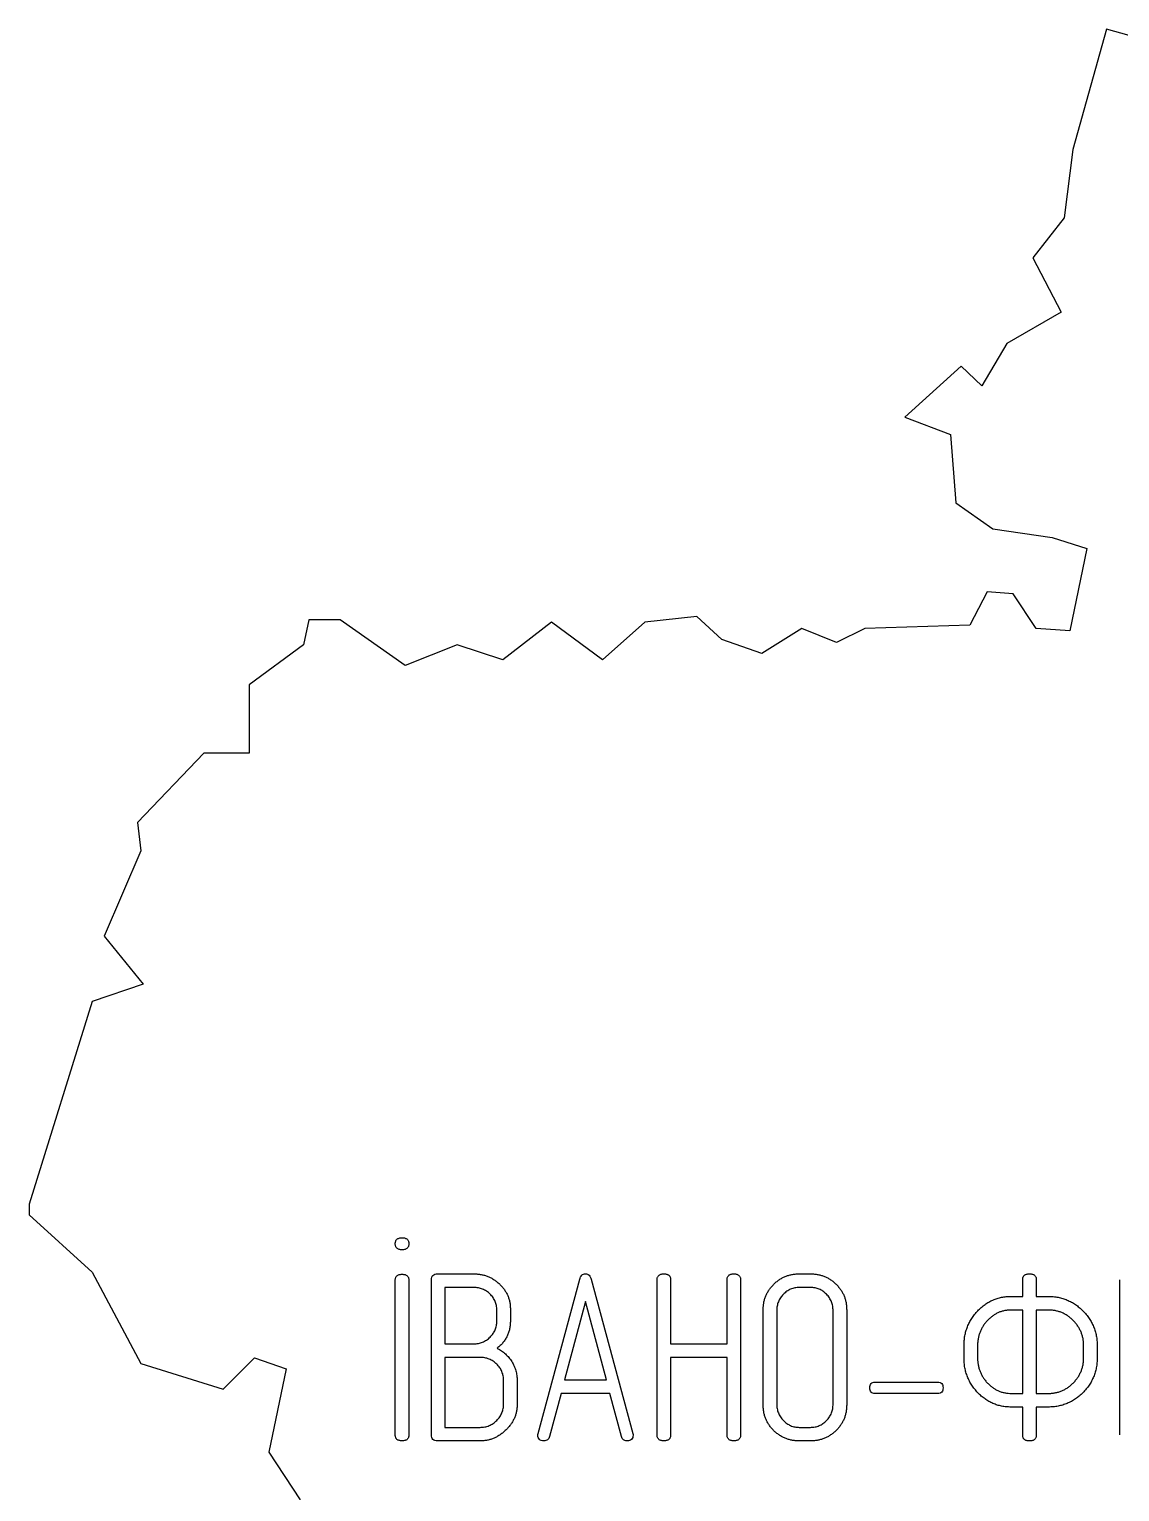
# Model space of a CAD drawing. Header units: millimetres. Extents: x -5390.6 to -5324.9, y 6627.8 to 6715.6.
# Drawn here: x -5390.61 to -5357.96, y 6671.83 to 6715.62 of the extents above; entities that cross this region are included whole.
import ezdxf

# ---------------------------------------------------------------- set-up
doc = ezdxf.new("R2010")
doc.units = ezdxf.units.MM

msp = doc.modelspace()

# ---------------------------------------------------------------- linework, layer by layer
at = {"color": 7, "linetype": 'Continuous', "lineweight": 25}
for p, q in [((-5358.354, 6715.622), (-5359.358, 6712.02)), ((-5356.731, 6715.168), (-5358.354, 6715.622)), ((-5359.358, 6712.02), (-5359.62, 6709.976)), ((-5359.62, 6709.976), (-5360.56, 6708.776)), ((-5360.56, 6708.776), (-5359.716, 6707.153)), ((-5359.716, 6707.153), (-5361.339, 6706.212)), ((-5361.339, 6706.212), (-5362.084, 6704.946)), ((-5362.702, 6705.531), (-5364.39, 6704.006)), ((-5362.084, 6704.946), (-5362.702, 6705.531)), ((-5364.39, 6704.006), (-5363.026, 6703.486)), ((-5363.026, 6703.486), (-5362.863, 6701.443)), ((-5362.863, 6701.443), (-5361.76, 6700.664)), ((-5361.76, 6700.664), (-5359.976, 6700.404)), ((-5359.976, 6700.404), (-5358.938, 6700.08)), ((-5358.938, 6700.08), (-5359.456, 6697.614)), ((-5361.923, 6698.782), (-5362.442, 6697.776)), ((-5361.144, 6698.716), (-5361.923, 6698.782)), ((-5360.463, 6697.679), (-5361.144, 6698.716)), ((-5382.234, 6697.938), (-5382.396, 6697.192)), ((-5381.293, 6697.938), (-5382.234, 6697.938)), ((-5379.347, 6696.576), (-5381.293, 6697.938)), ((-5374.966, 6697.874), (-5376.426, 6696.738)), ((-5373.442, 6696.738), (-5374.966, 6697.874)), ((-5372.176, 6697.874), (-5373.442, 6696.738)), ((-5370.619, 6698.036), (-5372.176, 6697.874)), ((-5369.872, 6697.354), (-5370.619, 6698.036)), ((-5362.442, 6697.776), (-5365.59, 6697.679)), ((-5368.671, 6696.932), (-5369.872, 6697.354)), ((-5367.471, 6697.679), (-5368.671, 6696.932)), ((-5366.433, 6697.257), (-5367.471, 6697.679)), ((-5365.59, 6697.679), (-5366.433, 6697.257)), ((-5359.456, 6697.614), (-5360.463, 6697.679)), ((-5382.396, 6697.192), (-5384.019, 6695.992)), ((-5377.79, 6697.192), (-5379.347, 6696.576)), ((-5376.426, 6696.738), (-5377.79, 6697.192)), ((-5384.019, 6695.992), (-5384.019, 6693.947)), ((-5385.381, 6693.947), (-5387.361, 6691.872)), ((-5384.019, 6693.947), (-5385.381, 6693.947)), ((-5387.361, 6691.872), (-5387.264, 6691.027)), ((-5387.264, 6691.027), (-5388.367, 6688.464)), ((-5388.367, 6688.464), (-5387.199, 6687.036)), ((-5387.199, 6687.036), (-5388.724, 6686.517)), ((-5388.724, 6686.517), (-5390.606, 6680.449)), ((-5390.606, 6680.449), (-5390.606, 6680.125)), ((-5390.606, 6680.125), (-5388.724, 6678.405)), ((-5388.724, 6678.405), (-5387.264, 6675.679)), ((-5379.647, 6673.536), (-5379.647, 6678.168)), ((-5379.241, 6678.168), (-5379.241, 6673.536)), ((-5378.566, 6673.536), (-5378.566, 6678.179)), ((-5378.384, 6678.358), (-5377.292, 6678.358)), ((-5375.371, 6673.582), (-5374.124, 6678.197)), ((-5373.782, 6678.197), (-5372.535, 6673.582)), ((-5371.809, 6673.536), (-5371.809, 6678.179)), ((-5371.403, 6678.183), (-5371.403, 6676.263)), ((-5369.714, 6676.263), (-5369.714, 6678.183)), ((-5369.309, 6678.179), (-5369.309, 6673.536)), ((-5367.564, 6678.358), (-5367.207, 6678.358)), ((-5360.863, 6677.682), (-5360.863, 6678.189)), ((-5360.457, 6678.189), (-5360.457, 6677.682)), ((-5357.957, 6673.536), (-5357.957, 6678.179)), ((-5377.297, 6677.952), (-5378.16, 6677.952)), ((-5378.16, 6677.952), (-5378.16, 6676.263)), ((-5367.216, 6677.952), (-5367.553, 6677.952)), ((-5361.213, 6677.682), (-5360.863, 6677.682)), ((-5360.457, 6677.682), (-5360.096, 6677.682)), ((-5376.606, 6676.941), (-5376.606, 6677.278)), ((-5376.201, 6677.303), (-5376.201, 6676.951)), ((-5373.953, 6677.53), (-5374.584, 6675.182)), ((-5373.323, 6675.182), (-5373.953, 6677.53)), ((-5368.633, 6674.429), (-5368.633, 6677.286)), ((-5368.228, 6677.254), (-5368.228, 6674.461)), ((-5366.539, 6674.461), (-5366.539, 6677.254)), ((-5366.133, 6677.286), (-5366.133, 6674.429)), ((-5360.863, 6677.276), (-5361.2, 6677.276)), ((-5360.863, 6674.776), (-5360.863, 6677.276)), ((-5360.106, 6677.276), (-5360.457, 6677.276)), ((-5360.457, 6677.276), (-5360.457, 6674.776)), ((-5378.16, 6676.263), (-5377.297, 6676.263)), ((-5371.403, 6676.263), (-5369.714, 6676.263)), ((-5384.798, 6674.902), (-5383.858, 6675.841)), ((-5383.858, 6675.841), (-5382.916, 6675.517)), ((-5377.109, 6675.858), (-5378.16, 6675.858)), ((-5378.16, 6675.858), (-5378.16, 6673.763)), ((-5369.714, 6675.858), (-5371.403, 6675.858)), ((-5371.403, 6675.858), (-5371.403, 6673.536)), ((-5369.714, 6673.536), (-5369.714, 6675.858)), ((-5362.62, 6675.843), (-5362.62, 6676.21)), ((-5362.214, 6676.205), (-5362.214, 6675.848)), ((-5359.039, 6675.848), (-5359.039, 6676.205)), ((-5358.633, 6676.21), (-5358.633, 6675.843)), ((-5387.264, 6675.679), (-5384.798, 6674.902)), ((-5382.916, 6675.517), (-5383.435, 6673.019)), ((-5376.403, 6674.462), (-5376.403, 6675.162)), ((-5375.998, 6675.166), (-5375.998, 6674.443)), ((-5374.584, 6675.182), (-5373.323, 6675.182)), ((-5365.282, 6675.114), (-5363.404, 6675.114)), ((-5374.68, 6674.776), (-5375.029, 6673.488)), ((-5373.227, 6674.776), (-5374.68, 6674.776)), ((-5372.877, 6673.488), (-5373.227, 6674.776)), ((-5363.404, 6674.776), (-5365.282, 6674.776)), ((-5361.2, 6674.776), (-5360.863, 6674.776)), ((-5360.457, 6674.776), (-5360.106, 6674.776)), ((-5360.863, 6674.371), (-5361.213, 6674.371)), ((-5360.863, 6673.526), (-5360.863, 6674.371)), ((-5360.096, 6674.371), (-5360.457, 6674.371)), ((-5360.457, 6674.371), (-5360.457, 6673.526)), ((-5378.16, 6673.763), (-5377.109, 6673.763)), ((-5367.553, 6673.763), (-5367.216, 6673.763)), ((-5377.1, 6673.358), (-5378.383, 6673.358)), ((-5367.207, 6673.358), (-5367.564, 6673.358)), ((-5383.435, 6673.019), (-5382.494, 6671.591))]:
    msp.add_line(p, q, dxfattribs=at)
for points, knots in [([(-5379.647, 6679.26), (-5379.646, 6679.274), (-5379.645, 6679.301), (-5379.636, 6679.338), (-5379.619, 6679.369), (-5379.597, 6679.396), (-5379.567, 6679.415), (-5379.532, 6679.429), (-5379.49, 6679.437), (-5379.46, 6679.438), (-5379.444, 6679.439)], [0, 0, 0, 0, 0.137064, 0.257244, 0.368808, 0.477778, 0.58866, 0.709855, 0.845893, 1, 1, 1, 1]), ([(-5379.444, 6679.439), (-5379.428, 6679.438), (-5379.398, 6679.437), (-5379.356, 6679.429), (-5379.321, 6679.415), (-5379.291, 6679.396), (-5379.268, 6679.369), (-5379.252, 6679.338), (-5379.243, 6679.301), (-5379.242, 6679.274), (-5379.241, 6679.26)], [0, 0, 0, 0, 0.1541067, 0.2901448, 0.4113403, 0.5222221, 0.631192, 0.7427561, 0.8629358, 1, 1, 1, 1]), ([(-5379.444, 6679.079), (-5379.46, 6679.079), (-5379.49, 6679.08), (-5379.531, 6679.089), (-5379.567, 6679.102), (-5379.597, 6679.123), (-5379.62, 6679.149), (-5379.635, 6679.181), (-5379.645, 6679.219), (-5379.646, 6679.246), (-5379.647, 6679.26)], [0, 0, 0, 0, 0.1528407, 0.2877612, 0.407961, 0.5198473, 0.6279219, 0.7415903, 0.8640618, 1, 1, 1, 1]), ([(-5379.241, 6679.26), (-5379.242, 6679.246), (-5379.243, 6679.219), (-5379.252, 6679.181), (-5379.268, 6679.149), (-5379.291, 6679.123), (-5379.32, 6679.102), (-5379.357, 6679.089), (-5379.398, 6679.08), (-5379.428, 6679.079), (-5379.444, 6679.079)], [0, 0, 0, 0, 0.135938, 0.25841, 0.372078, 0.480153, 0.592039, 0.712239, 0.847159, 1, 1, 1, 1]), ([(-5379.647, 6678.168), (-5379.646, 6678.182), (-5379.645, 6678.208), (-5379.636, 6678.245), (-5379.619, 6678.277), (-5379.597, 6678.303), (-5379.567, 6678.322), (-5379.532, 6678.336), (-5379.49, 6678.344), (-5379.46, 6678.345), (-5379.444, 6678.346)], [0, 0, 0, 0, 0.137064, 0.257244, 0.368808, 0.477778, 0.58866, 0.709855, 0.845893, 1, 1, 1, 1]), ([(-5379.444, 6678.346), (-5379.428, 6678.345), (-5379.398, 6678.344), (-5379.356, 6678.336), (-5379.321, 6678.322), (-5379.291, 6678.303), (-5379.268, 6678.277), (-5379.252, 6678.245), (-5379.243, 6678.208), (-5379.242, 6678.182), (-5379.241, 6678.168)], [0, 0, 0, 0, 0.1541067, 0.2901448, 0.4113403, 0.5222221, 0.631192, 0.7427561, 0.8629358, 1, 1, 1, 1]), ([(-5378.566, 6678.179), (-5378.564, 6678.206), (-5378.561, 6678.254), (-5378.525, 6678.318), (-5378.46, 6678.352), (-5378.411, 6678.356), (-5378.384, 6678.358)], [0, 0, 0, 0, 0.272253, 0.497555, 0.724147, 1, 1, 1, 1]), ([(-5377.292, 6678.358), (-5377.255, 6678.356), (-5377.183, 6678.354), (-5377.075, 6678.341), (-5376.972, 6678.316), (-5376.874, 6678.282), (-5376.779, 6678.239), (-5376.689, 6678.185), (-5376.602, 6678.122), (-5376.521, 6678.05), (-5376.446, 6677.971), (-5376.38, 6677.887), (-5376.325, 6677.799), (-5376.279, 6677.708), (-5376.244, 6677.612), (-5376.219, 6677.513), (-5376.204, 6677.409), (-5376.202, 6677.338), (-5376.201, 6677.303)], [0, 0, 0, 0, 0.065777, 0.129498, 0.191878, 0.253421, 0.314737, 0.377302, 0.440007, 0.505171, 0.569795, 0.632635, 0.693922, 0.754088, 0.814071, 0.874778, 0.936723, 1, 1, 1, 1]), ([(-5374.124, 6678.197), (-5374.117, 6678.221), (-5374.103, 6678.266), (-5374.063, 6678.318), (-5374.013, 6678.353), (-5373.973, 6678.356), (-5373.953, 6678.358)], [0, 0, 0, 0, 0.29677, 0.542457, 0.764623, 1, 1, 1, 1]), ([(-5373.953, 6678.358), (-5373.933, 6678.356), (-5373.893, 6678.353), (-5373.843, 6678.318), (-5373.803, 6678.266), (-5373.789, 6678.221), (-5373.782, 6678.197)], [0, 0, 0, 0, 0.235377, 0.457543, 0.70323, 1, 1, 1, 1]), ([(-5371.809, 6678.179), (-5371.808, 6678.193), (-5371.807, 6678.22), (-5371.798, 6678.257), (-5371.782, 6678.288), (-5371.759, 6678.315), (-5371.729, 6678.334), (-5371.694, 6678.347), (-5371.652, 6678.356), (-5371.622, 6678.357), (-5371.606, 6678.358)], [0, 0, 0, 0, 0.1370642, 0.2572439, 0.368808, 0.4777779, 0.5886597, 0.7098552, 0.8458933, 1, 1, 1, 1]), ([(-5371.606, 6678.358), (-5371.59, 6678.357), (-5371.561, 6678.355), (-5371.519, 6678.349), (-5371.483, 6678.335), (-5371.454, 6678.316), (-5371.43, 6678.29), (-5371.415, 6678.259), (-5371.405, 6678.223), (-5371.404, 6678.197), (-5371.403, 6678.183)], [0, 0, 0, 0, 0.155648, 0.292394, 0.414802, 0.526792, 0.634278, 0.746958, 0.865007, 1, 1, 1, 1]), ([(-5369.714, 6678.183), (-5369.714, 6678.197), (-5369.713, 6678.223), (-5369.703, 6678.259), (-5369.687, 6678.29), (-5369.664, 6678.316), (-5369.635, 6678.335), (-5369.599, 6678.349), (-5369.557, 6678.355), (-5369.527, 6678.357), (-5369.512, 6678.358)], [0, 0, 0, 0, 0.134993, 0.253042, 0.365722, 0.473208, 0.585198, 0.707606, 0.844352, 1, 1, 1, 1]), ([(-5369.512, 6678.358), (-5369.496, 6678.357), (-5369.466, 6678.356), (-5369.424, 6678.347), (-5369.388, 6678.334), (-5369.359, 6678.315), (-5369.336, 6678.288), (-5369.32, 6678.257), (-5369.31, 6678.22), (-5369.309, 6678.193), (-5369.309, 6678.179)], [0, 0, 0, 0, 0.154107, 0.290145, 0.41134, 0.522222, 0.631192, 0.742756, 0.862936, 1, 1, 1, 1]), ([(-5368.633, 6677.286), (-5368.632, 6677.322), (-5368.63, 6677.394), (-5368.615, 6677.499), (-5368.591, 6677.6), (-5368.557, 6677.698), (-5368.512, 6677.791), (-5368.458, 6677.88), (-5368.394, 6677.965), (-5368.32, 6678.044), (-5368.242, 6678.118), (-5368.155, 6678.18), (-5368.068, 6678.237), (-5367.974, 6678.281), (-5367.877, 6678.315), (-5367.776, 6678.339), (-5367.671, 6678.355), (-5367.6, 6678.357), (-5367.564, 6678.358)], [0, 0, 0, 0, 0.064683, 0.127398, 0.189318, 0.249824, 0.310986, 0.372626, 0.435351, 0.500161, 0.564972, 0.628199, 0.689635, 0.750797, 0.811303, 0.873223, 0.935317, 1, 1, 1, 1]), ([(-5367.207, 6678.358), (-5367.17, 6678.356), (-5367.098, 6678.354), (-5366.992, 6678.341), (-5366.891, 6678.315), (-5366.793, 6678.281), (-5366.701, 6678.236), (-5366.61, 6678.184), (-5366.527, 6678.118), (-5366.447, 6678.046), (-5366.373, 6677.967), (-5366.31, 6677.881), (-5366.254, 6677.793), (-5366.209, 6677.7), (-5366.176, 6677.602), (-5366.151, 6677.501), (-5366.136, 6677.395), (-5366.134, 6677.323), (-5366.133, 6677.286)], [0, 0, 0, 0, 0.065127, 0.127583, 0.189479, 0.250407, 0.311399, 0.372545, 0.435472, 0.499679, 0.564309, 0.626859, 0.688654, 0.749646, 0.810574, 0.871713, 0.934873, 1, 1, 1, 1]), ([(-5360.863, 6678.189), (-5360.862, 6678.202), (-5360.862, 6678.227), (-5360.851, 6678.262), (-5360.836, 6678.293), (-5360.812, 6678.317), (-5360.784, 6678.336), (-5360.747, 6678.348), (-5360.706, 6678.357), (-5360.676, 6678.357), (-5360.66, 6678.358)], [0, 0, 0, 0, 0.1333, 0.249546, 0.360627, 0.466984, 0.580462, 0.703256, 0.842479, 1, 1, 1, 1]), ([(-5360.66, 6678.358), (-5360.644, 6678.357), (-5360.614, 6678.357), (-5360.573, 6678.348), (-5360.537, 6678.336), (-5360.508, 6678.317), (-5360.484, 6678.293), (-5360.469, 6678.262), (-5360.459, 6678.227), (-5360.458, 6678.202), (-5360.457, 6678.189)], [0, 0, 0, 0, 0.157521, 0.296744, 0.419538, 0.533016, 0.639373, 0.750454, 0.8667, 1, 1, 1, 1]), ([(-5376.606, 6677.278), (-5376.609, 6677.322), (-5376.613, 6677.41), (-5376.652, 6677.537), (-5376.719, 6677.652), (-5376.807, 6677.756), (-5376.912, 6677.843), (-5377.032, 6677.906), (-5377.161, 6677.945), (-5377.251, 6677.95), (-5377.297, 6677.952)], [0, 0, 0, 0, 0.124831, 0.246505, 0.367979, 0.49603, 0.624962, 0.748941, 0.872223, 1, 1, 1, 1]), ([(-5367.553, 6677.952), (-5367.598, 6677.95), (-5367.686, 6677.945), (-5367.813, 6677.904), (-5367.929, 6677.838), (-5368.032, 6677.749), (-5368.119, 6677.642), (-5368.182, 6677.522), (-5368.221, 6677.391), (-5368.225, 6677.301), (-5368.228, 6677.254)], [0, 0, 0, 0, 0.124122, 0.245394, 0.367031, 0.49499, 0.623332, 0.747473, 0.870996, 1, 1, 1, 1]), ([(-5366.539, 6677.254), (-5366.541, 6677.301), (-5366.546, 6677.392), (-5366.584, 6677.524), (-5366.648, 6677.644), (-5366.735, 6677.75), (-5366.838, 6677.839), (-5366.954, 6677.906), (-5367.082, 6677.945), (-5367.171, 6677.95), (-5367.216, 6677.952)], [0, 0, 0, 0, 0.129549, 0.253601, 0.376466, 0.504996, 0.632531, 0.753764, 0.874345, 1, 1, 1, 1]), ([(-5362.62, 6676.21), (-5362.618, 6676.26), (-5362.616, 6676.359), (-5362.597, 6676.504), (-5362.564, 6676.643), (-5362.518, 6676.777), (-5362.462, 6676.905), (-5362.39, 6677.027), (-5362.305, 6677.143), (-5362.209, 6677.253), (-5362.105, 6677.354), (-5361.993, 6677.441), (-5361.876, 6677.516), (-5361.754, 6677.576), (-5361.626, 6677.624), (-5361.493, 6677.658), (-5361.355, 6677.679), (-5361.261, 6677.681), (-5361.213, 6677.682)], [0, 0, 0, 0, 0.066274, 0.130707, 0.19348, 0.255562, 0.317348, 0.379411, 0.442835, 0.507274, 0.571914, 0.634693, 0.695491, 0.755342, 0.815104, 0.875723, 0.936987, 1, 1, 1, 1]), ([(-5360.096, 6677.682), (-5360.046, 6677.681), (-5359.948, 6677.679), (-5359.804, 6677.658), (-5359.665, 6677.624), (-5359.532, 6677.576), (-5359.404, 6677.516), (-5359.283, 6677.441), (-5359.168, 6677.353), (-5359.06, 6677.253), (-5358.959, 6677.144), (-5358.873, 6677.027), (-5358.798, 6676.905), (-5358.738, 6676.777), (-5358.691, 6676.643), (-5358.657, 6676.504), (-5358.636, 6676.359), (-5358.634, 6676.26), (-5358.633, 6676.21)], [0, 0, 0, 0, 0.064973, 0.127749, 0.188952, 0.250116, 0.310847, 0.372003, 0.434634, 0.499336, 0.563729, 0.626449, 0.687995, 0.74914, 0.810151, 0.871799, 0.935027, 1, 1, 1, 1]), ([(-5361.2, 6677.276), (-5361.234, 6677.275), (-5361.302, 6677.273), (-5361.401, 6677.258), (-5361.497, 6677.234), (-5361.589, 6677.2), (-5361.677, 6677.155), (-5361.761, 6677.1), (-5361.842, 6677.036), (-5361.917, 6676.963), (-5361.987, 6676.883), (-5362.047, 6676.798), (-5362.1, 6676.71), (-5362.14, 6676.616), (-5362.174, 6676.519), (-5362.196, 6676.418), (-5362.213, 6676.313), (-5362.214, 6676.241), (-5362.214, 6676.205)], [0, 0, 0, 0, 0.0625266, 0.1237065, 0.1835059, 0.2431804, 0.303063, 0.3639475, 0.4262815, 0.4913894, 0.5561878, 0.6194228, 0.6820256, 0.7439896, 0.8058766, 0.8692786, 0.9336438, 1, 1, 1, 1]), ([(-5359.039, 6676.205), (-5359.04, 6676.241), (-5359.042, 6676.313), (-5359.055, 6676.418), (-5359.081, 6676.519), (-5359.115, 6676.617), (-5359.16, 6676.709), (-5359.212, 6676.799), (-5359.278, 6676.883), (-5359.35, 6676.963), (-5359.429, 6677.036), (-5359.514, 6677.1), (-5359.602, 6677.155), (-5359.695, 6677.2), (-5359.792, 6677.234), (-5359.893, 6677.258), (-5359.998, 6677.273), (-5360.07, 6677.275), (-5360.106, 6677.276)], [0, 0, 0, 0, 0.06473, 0.127407, 0.189522, 0.250073, 0.31128, 0.372642, 0.435792, 0.500226, 0.565084, 0.627355, 0.689368, 0.750009, 0.811153, 0.872508, 0.93527, 1, 1, 1, 1]), ([(-5377.297, 6676.263), (-5377.251, 6676.265), (-5377.161, 6676.27), (-5377.032, 6676.31), (-5376.912, 6676.373), (-5376.807, 6676.461), (-5376.719, 6676.565), (-5376.652, 6676.681), (-5376.613, 6676.808), (-5376.609, 6676.896), (-5376.606, 6676.941)], [0, 0, 0, 0, 0.1275355, 0.2508645, 0.3746092, 0.5032982, 0.6318592, 0.7539602, 0.8754047, 1, 1, 1, 1]), ([(-5376.201, 6676.951), (-5376.202, 6676.91), (-5376.205, 6676.83), (-5376.222, 6676.713), (-5376.255, 6676.602), (-5376.297, 6676.495), (-5376.354, 6676.394), (-5376.421, 6676.299), (-5376.502, 6676.209), (-5376.564, 6676.156), (-5376.596, 6676.129)], [0, 0, 0, 0, 0.129764, 0.254112, 0.376108, 0.49643, 0.61796, 0.741335, 0.867886, 1, 1, 1, 1]), ([(-5376.403, 6675.162), (-5376.406, 6675.209), (-5376.41, 6675.3), (-5376.451, 6675.432), (-5376.516, 6675.553), (-5376.608, 6675.658), (-5376.715, 6675.746), (-5376.837, 6675.811), (-5376.969, 6675.851), (-5377.062, 6675.855), (-5377.109, 6675.858)], [0, 0, 0, 0, 0.127108, 0.249366, 0.371669, 0.498882, 0.62634, 0.749034, 0.871937, 1, 1, 1, 1]), ([(-5376.596, 6676.129), (-5376.551, 6676.105), (-5376.464, 6676.057), (-5376.347, 6675.963), (-5376.244, 6675.855), (-5376.157, 6675.733), (-5376.086, 6675.6), (-5376.035, 6675.46), (-5376.005, 6675.315), (-5376, 6675.216), (-5375.998, 6675.166)], [0, 0, 0, 0, 0.126175, 0.250333, 0.374945, 0.50122, 0.627556, 0.751069, 0.874861, 1, 1, 1, 1]), ([(-5361.213, 6674.371), (-5361.261, 6674.372), (-5361.355, 6674.374), (-5361.493, 6674.395), (-5361.626, 6674.428), (-5361.754, 6674.477), (-5361.876, 6674.537), (-5361.993, 6674.612), (-5362.105, 6674.699), (-5362.21, 6674.799), (-5362.305, 6674.91), (-5362.39, 6675.025), (-5362.461, 6675.148), (-5362.518, 6675.276), (-5362.564, 6675.41), (-5362.597, 6675.549), (-5362.616, 6675.694), (-5362.618, 6675.793), (-5362.62, 6675.843)], [0, 0, 0, 0, 0.063011, 0.124273, 0.184891, 0.244651, 0.3045, 0.365297, 0.428073, 0.492389, 0.557178, 0.620601, 0.682661, 0.744446, 0.806526, 0.869297, 0.933728, 1, 1, 1, 1]), ([(-5362.214, 6675.848), (-5362.214, 6675.812), (-5362.213, 6675.74), (-5362.196, 6675.635), (-5362.174, 6675.534), (-5362.14, 6675.437), (-5362.1, 6675.343), (-5362.047, 6675.255), (-5361.987, 6675.169), (-5361.917, 6675.089), (-5361.842, 6675.016), (-5361.761, 6674.952), (-5361.677, 6674.898), (-5361.589, 6674.853), (-5361.497, 6674.819), (-5361.401, 6674.795), (-5361.302, 6674.78), (-5361.234, 6674.778), (-5361.2, 6674.776)], [0, 0, 0, 0, 0.066345, 0.130699, 0.19409, 0.255966, 0.317919, 0.380511, 0.44426, 0.509047, 0.574144, 0.636467, 0.69699, 0.756862, 0.816526, 0.876315, 0.937484, 1, 1, 1, 1]), ([(-5360.106, 6674.776), (-5360.07, 6674.778), (-5359.998, 6674.78), (-5359.893, 6674.795), (-5359.792, 6674.819), (-5359.695, 6674.852), (-5359.602, 6674.898), (-5359.513, 6674.951), (-5359.429, 6675.016), (-5359.35, 6675.089), (-5359.277, 6675.169), (-5359.213, 6675.254), (-5359.16, 6675.344), (-5359.115, 6675.436), (-5359.081, 6675.534), (-5359.055, 6675.635), (-5359.042, 6675.74), (-5359.04, 6675.812), (-5359.039, 6675.848)], [0, 0, 0, 0, 0.064719, 0.12747, 0.188815, 0.249948, 0.310579, 0.372253, 0.434513, 0.49936, 0.563783, 0.627422, 0.688773, 0.74997, 0.81051, 0.872615, 0.935281, 1, 1, 1, 1]), ([(-5358.633, 6675.843), (-5358.634, 6675.793), (-5358.636, 6675.694), (-5358.657, 6675.549), (-5358.691, 6675.41), (-5358.738, 6675.276), (-5358.798, 6675.148), (-5358.873, 6675.026), (-5358.96, 6674.909), (-5359.059, 6674.799), (-5359.168, 6674.7), (-5359.283, 6674.611), (-5359.404, 6674.537), (-5359.532, 6674.477), (-5359.665, 6674.429), (-5359.804, 6674.395), (-5359.948, 6674.374), (-5360.046, 6674.372), (-5360.096, 6674.371)], [0, 0, 0, 0, 0.064971, 0.128198, 0.189843, 0.250853, 0.311996, 0.37354, 0.436259, 0.500988, 0.565379, 0.628008, 0.689162, 0.749892, 0.811054, 0.872255, 0.935029, 1, 1, 1, 1]), ([(-5365.438, 6674.945), (-5365.437, 6674.97), (-5365.435, 6675.016), (-5365.404, 6675.075), (-5365.349, 6675.11), (-5365.306, 6675.113), (-5365.282, 6675.114)], [0, 0, 0, 0, 0.283934, 0.514482, 0.735423, 1, 1, 1, 1]), ([(-5365.282, 6674.776), (-5365.306, 6674.778), (-5365.349, 6674.78), (-5365.404, 6674.816), (-5365.435, 6674.875), (-5365.437, 6674.92), (-5365.438, 6674.945)], [0, 0, 0, 0, 0.264577, 0.485518, 0.716066, 1, 1, 1, 1]), ([(-5363.404, 6675.114), (-5363.381, 6675.113), (-5363.338, 6675.11), (-5363.282, 6675.075), (-5363.251, 6675.016), (-5363.249, 6674.97), (-5363.248, 6674.945)], [0, 0, 0, 0, 0.264577, 0.485518, 0.716066, 1, 1, 1, 1]), ([(-5363.248, 6674.945), (-5363.249, 6674.92), (-5363.251, 6674.875), (-5363.282, 6674.816), (-5363.338, 6674.78), (-5363.381, 6674.778), (-5363.404, 6674.776)], [0, 0, 0, 0, 0.283934, 0.514482, 0.735423, 1, 1, 1, 1]), ([(-5377.109, 6673.763), (-5377.062, 6673.765), (-5376.969, 6673.769), (-5376.837, 6673.811), (-5376.715, 6673.875), (-5376.608, 6673.965), (-5376.517, 6674.071), (-5376.451, 6674.192), (-5376.41, 6674.323), (-5376.406, 6674.415), (-5376.403, 6674.462)], [0, 0, 0, 0, 0.127857, 0.250835, 0.373331, 0.501191, 0.628929, 0.751036, 0.873097, 1, 1, 1, 1]), ([(-5375.998, 6674.443), (-5375.999, 6674.408), (-5376.001, 6674.338), (-5376.018, 6674.236), (-5376.042, 6674.136), (-5376.08, 6674.04), (-5376.126, 6673.946), (-5376.186, 6673.856), (-5376.253, 6673.768), (-5376.331, 6673.686), (-5376.414, 6673.609), (-5376.503, 6673.543), (-5376.594, 6673.485), (-5376.689, 6673.438), (-5376.787, 6673.402), (-5376.889, 6673.377), (-5376.993, 6673.36), (-5377.064, 6673.358), (-5377.1, 6673.358)], [0, 0, 0, 0, 0.061887, 0.121945, 0.18191, 0.242175, 0.302988, 0.365566, 0.430349, 0.497255, 0.564196, 0.629096, 0.691863, 0.75323, 0.814435, 0.875599, 0.936878, 1, 1, 1, 1]), ([(-5367.564, 6673.358), (-5367.6, 6673.359), (-5367.671, 6673.361), (-5367.776, 6673.376), (-5367.877, 6673.4), (-5367.974, 6673.434), (-5368.067, 6673.478), (-5368.156, 6673.534), (-5368.242, 6673.596), (-5368.32, 6673.67), (-5368.395, 6673.749), (-5368.458, 6673.835), (-5368.512, 6673.924), (-5368.557, 6674.017), (-5368.591, 6674.115), (-5368.615, 6674.216), (-5368.63, 6674.321), (-5368.632, 6674.393), (-5368.633, 6674.429)], [0, 0, 0, 0, 0.064672, 0.126755, 0.188665, 0.24916, 0.310312, 0.371406, 0.434623, 0.499422, 0.564221, 0.627438, 0.689067, 0.750219, 0.810714, 0.872624, 0.935328, 1, 1, 1, 1]), ([(-5368.228, 6674.461), (-5368.225, 6674.414), (-5368.221, 6674.324), (-5368.182, 6674.193), (-5368.119, 6674.073), (-5368.032, 6673.966), (-5367.929, 6673.877), (-5367.813, 6673.811), (-5367.686, 6673.77), (-5367.598, 6673.765), (-5367.553, 6673.763)], [0, 0, 0, 0, 0.129004, 0.252527, 0.376668, 0.50501, 0.632969, 0.754606, 0.875878, 1, 1, 1, 1]), ([(-5367.216, 6673.763), (-5367.171, 6673.765), (-5367.082, 6673.77), (-5366.954, 6673.809), (-5366.839, 6673.876), (-5366.735, 6673.964), (-5366.648, 6674.07), (-5366.584, 6674.191), (-5366.546, 6674.323), (-5366.541, 6674.414), (-5366.539, 6674.461)], [0, 0, 0, 0, 0.125627, 0.24618, 0.367385, 0.494256, 0.622757, 0.746457, 0.870481, 1, 1, 1, 1]), ([(-5366.133, 6674.429), (-5366.134, 6674.392), (-5366.136, 6674.32), (-5366.151, 6674.215), (-5366.176, 6674.113), (-5366.209, 6674.016), (-5366.254, 6673.922), (-5366.31, 6673.834), (-5366.373, 6673.748), (-5366.447, 6673.669), (-5366.526, 6673.596), (-5366.611, 6673.533), (-5366.7, 6673.479), (-5366.793, 6673.434), (-5366.891, 6673.4), (-5366.993, 6673.376), (-5367.098, 6673.361), (-5367.17, 6673.359), (-5367.207, 6673.358)], [0, 0, 0, 0, 0.065135, 0.128302, 0.189449, 0.250384, 0.311383, 0.373185, 0.435743, 0.50038, 0.564595, 0.627153, 0.688628, 0.749627, 0.810562, 0.872317, 0.934865, 1, 1, 1, 1]), ([(-5379.444, 6673.358), (-5379.46, 6673.358), (-5379.49, 6673.359), (-5379.532, 6673.368), (-5379.567, 6673.381), (-5379.597, 6673.401), (-5379.619, 6673.427), (-5379.636, 6673.458), (-5379.645, 6673.495), (-5379.646, 6673.522), (-5379.647, 6673.536)], [0, 0, 0, 0, 0.1541067, 0.2901448, 0.4113403, 0.5222221, 0.631192, 0.7427561, 0.8629358, 1, 1, 1, 1]), ([(-5379.241, 6673.536), (-5379.242, 6673.522), (-5379.243, 6673.495), (-5379.252, 6673.458), (-5379.268, 6673.427), (-5379.291, 6673.401), (-5379.321, 6673.381), (-5379.356, 6673.368), (-5379.398, 6673.359), (-5379.428, 6673.358), (-5379.444, 6673.358)], [0, 0, 0, 0, 0.137064, 0.257244, 0.368808, 0.477778, 0.58866, 0.709855, 0.845893, 1, 1, 1, 1]), ([(-5378.383, 6673.358), (-5378.41, 6673.359), (-5378.459, 6673.362), (-5378.525, 6673.397), (-5378.561, 6673.461), (-5378.564, 6673.509), (-5378.566, 6673.536)], [0, 0, 0, 0, 0.278452, 0.50423, 0.728724, 1, 1, 1, 1]), ([(-5375.378, 6673.53), (-5375.378, 6673.538), (-5375.377, 6673.556), (-5375.373, 6673.573), (-5375.371, 6673.582)], [0, 0, 0, 0, 0.476333, 1, 1, 1, 1]), ([(-5375.197, 6673.358), (-5375.224, 6673.359), (-5375.272, 6673.361), (-5375.336, 6673.396), (-5375.374, 6673.457), (-5375.377, 6673.504), (-5375.378, 6673.53)], [0, 0, 0, 0, 0.280252, 0.510879, 0.733884, 1, 1, 1, 1]), ([(-5375.029, 6673.488), (-5375.036, 6673.469), (-5375.049, 6673.432), (-5375.086, 6673.388), (-5375.138, 6673.362), (-5375.176, 6673.359), (-5375.197, 6673.358)], [0, 0, 0, 0, 0.268587, 0.50535, 0.736609, 1, 1, 1, 1]), ([(-5372.709, 6673.358), (-5372.73, 6673.359), (-5372.768, 6673.362), (-5372.82, 6673.388), (-5372.857, 6673.432), (-5372.87, 6673.469), (-5372.877, 6673.488)], [0, 0, 0, 0, 0.263391, 0.49465, 0.731413, 1, 1, 1, 1]), ([(-5372.528, 6673.53), (-5372.529, 6673.504), (-5372.533, 6673.457), (-5372.57, 6673.396), (-5372.634, 6673.361), (-5372.683, 6673.359), (-5372.709, 6673.358)], [0, 0, 0, 0, 0.266116, 0.489121, 0.719748, 1, 1, 1, 1]), ([(-5372.535, 6673.582), (-5372.533, 6673.573), (-5372.529, 6673.556), (-5372.528, 6673.538), (-5372.528, 6673.53)], [0, 0, 0, 0, 0.523667, 1, 1, 1, 1]), ([(-5371.606, 6673.358), (-5371.622, 6673.358), (-5371.652, 6673.359), (-5371.694, 6673.368), (-5371.729, 6673.381), (-5371.759, 6673.401), (-5371.782, 6673.427), (-5371.798, 6673.458), (-5371.807, 6673.495), (-5371.808, 6673.522), (-5371.809, 6673.536)], [0, 0, 0, 0, 0.1541067, 0.2901448, 0.4113403, 0.5222221, 0.631192, 0.7427561, 0.8629358, 1, 1, 1, 1]), ([(-5371.403, 6673.536), (-5371.404, 6673.522), (-5371.405, 6673.495), (-5371.415, 6673.458), (-5371.431, 6673.427), (-5371.453, 6673.401), (-5371.483, 6673.381), (-5371.519, 6673.368), (-5371.56, 6673.359), (-5371.59, 6673.358), (-5371.606, 6673.358)], [0, 0, 0, 0, 0.137064, 0.257244, 0.368808, 0.477778, 0.58866, 0.709855, 0.845893, 1, 1, 1, 1]), ([(-5369.512, 6673.358), (-5369.527, 6673.358), (-5369.557, 6673.359), (-5369.599, 6673.368), (-5369.635, 6673.381), (-5369.664, 6673.401), (-5369.687, 6673.427), (-5369.703, 6673.458), (-5369.713, 6673.495), (-5369.714, 6673.522), (-5369.714, 6673.536)], [0, 0, 0, 0, 0.154107, 0.290145, 0.41134, 0.522222, 0.631192, 0.742756, 0.862936, 1, 1, 1, 1]), ([(-5369.309, 6673.536), (-5369.309, 6673.522), (-5369.31, 6673.495), (-5369.32, 6673.458), (-5369.336, 6673.427), (-5369.359, 6673.401), (-5369.388, 6673.381), (-5369.424, 6673.368), (-5369.466, 6673.359), (-5369.496, 6673.358), (-5369.512, 6673.358)], [0, 0, 0, 0, 0.137064, 0.257244, 0.368808, 0.477778, 0.58866, 0.709855, 0.845893, 1, 1, 1, 1]), ([(-5360.66, 6673.358), (-5360.676, 6673.358), (-5360.706, 6673.36), (-5360.748, 6673.366), (-5360.783, 6673.38), (-5360.813, 6673.398), (-5360.835, 6673.423), (-5360.852, 6673.453), (-5360.861, 6673.488), (-5360.862, 6673.513), (-5360.863, 6673.526)], [0, 0, 0, 0, 0.157992, 0.296799, 0.421051, 0.532823, 0.641929, 0.750131, 0.869957, 1, 1, 1, 1]), ([(-5360.457, 6673.526), (-5360.458, 6673.513), (-5360.459, 6673.488), (-5360.468, 6673.453), (-5360.485, 6673.423), (-5360.507, 6673.398), (-5360.537, 6673.38), (-5360.572, 6673.366), (-5360.615, 6673.36), (-5360.644, 6673.358), (-5360.66, 6673.358)], [0, 0, 0, 0, 0.130043, 0.249869, 0.358071, 0.467177, 0.578949, 0.703201, 0.842008, 1, 1, 1, 1])]:
    msp.add_open_spline(points, degree=3, knots=knots, dxfattribs=at)

doc.saveas('drawing.dxf')
